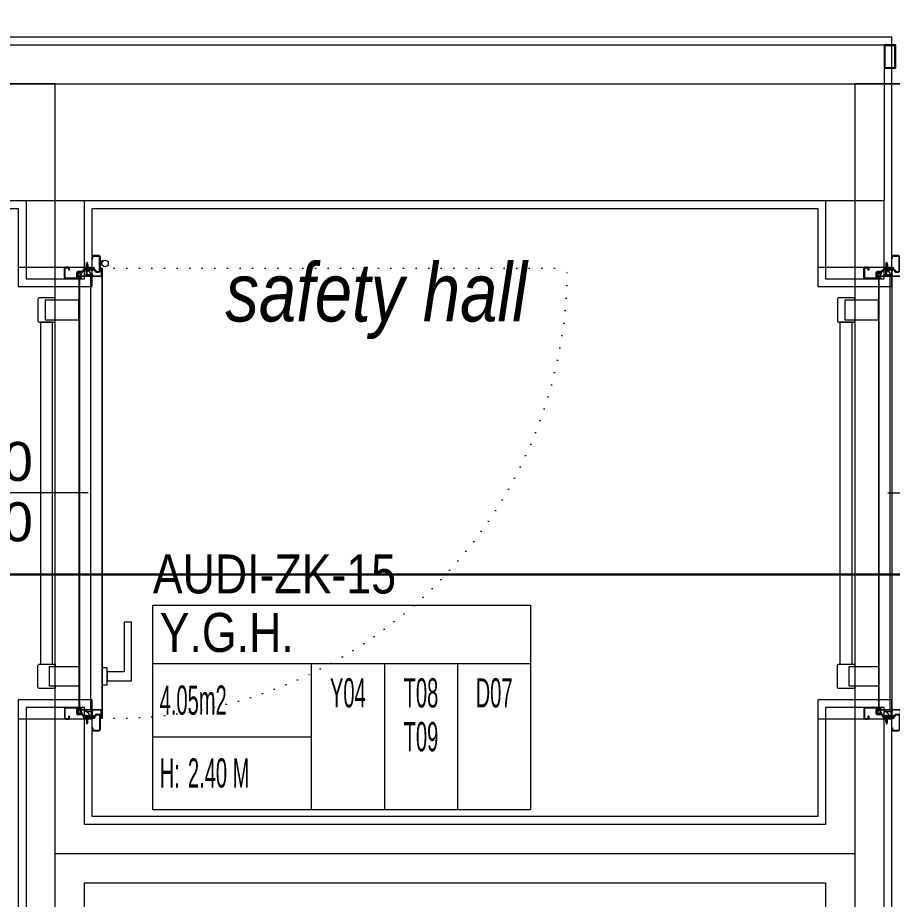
# Model space of a CAD drawing. Extents: x -2050 to 29725, y -1777 to 6820.
# Drawn here: x 1740.4 to 1964.6, y 2605.8 to 2832 of the extents above; entities that cross this region are included whole.
import ezdxf
from ezdxf.enums import TextEntityAlignment as Align

# ---------------------------------------------------------------- set-up
doc = ezdxf.new("R2010")
doc.units = 0
doc.header["$LTSCALE"] = 25
doc.header["$MEASUREMENT"] = 0
doc.linetypes.add('DOT2', pattern=[0.125, 0, -0.125])
doc.layers.get('0').update_dxf_attribs({"color": 9, "lineweight": 9})
for name, color, linetype, lineweight in [('00', 9, 'Continuous', 9), ('01', 9, 'Continuous', 9), ('06D', 9, 'Continuous', 9), ('10', 9, 'Continuous', 9), ('14', 9, 'Continuous', 9), ('20', 9, 'DOT2', 9), ('21', 9, 'Continuous', 9), ('22', 8, 'Continuous', 9), ('33', 9, 'BATTING', 9), ('40', 9, 'Continuous', 9), ('40B', 9, 'Continuous', 9), ('DATA TAVAN', 160, 'Continuous', 30), ('E-DAHİLİ DOME KAMERA', 7, 'Continuous', 30), ('E-DAHİLİ KAMERA', 7, 'Continuous', 30)]:
    doc.layers.add(name, color=color, linetype=linetype, lineweight=lineweight)
doc.styles.add('Arial', font='arial.ttf', dxfattribs={"height": 2.5})
doc.styles.add('MuuM_TEXT-ITALIC', font='ARIALNI.TTF')
doc.styles.add('MuuM_TEXT-STANDART', font='ARIALN.TTF')
doc.linetypes.add('BATTING', pattern='A,0.0001,-0.1,[134,ltypeshp.shx,S=0.1,R=0,X=-0.1,Y=0],-0.2,[134,ltypeshp.shx,S=0.1,R=180,X=0.1,Y=0],-0.1', length=0.4001)

# ---------------------------------------------------------------- blocks, each defined once
blk = doc.blocks.new('0_doorno')
blk.add_lwpolyline([(4.5, 0), (12.5, 0)])
blk.add_ellipse((-0.891, 0), major_axis=(-5.391, 0), ratio=0.666667)
at = {"style": 'Arial'}
blk.add_attdef('YUKSEKLIK', text='', height=2, dxfattribs=at).set_placement((5, 12.3), align=Align.TOP_LEFT)
blk.add_attdef('KAPINO', text='', height=2, dxfattribs=at).set_placement((0, 0), align=Align.MIDDLE)
blk.add_attdef('GENISLIK', text='', height=2, dxfattribs=at).set_placement((5, -3.789), align=Align.BOTTOM_LEFT)
blk = doc.blocks.new('*U10')
at = {"ltscale": 15}
for p, q in [((-24.9, 0.9), (-25.7, 0)), ((-24.9, -0.9), (-25.7, 0)), ((-22.9, 1.5), (-24.9, 0.9)), ((-22.9, 1.5), (-22.9, -1.5)), ((-21.2, -2.7), (-18.1, 2.8)), ((-21, -2.7), (-17.9, 2.7)), ((-19.7, -2.7), (-16.6, 2.8)), ((-19.5, -2.7), (-16.4, 2.7)), ((-18.5, 1.5), (-18.3, 2)), ((-18.2, -2.7), (-15.1, 2.8)), ((-18, -2.7), (-14.9, 2.7)), ((-17, 1.5), (-16.8, 2)), ((-16.7, -2.7), (-13.6, 2.8)), ((-16.5, -2.7), (-13.4, 2.7)), ((-15.5, 1.5), (-15.3, 2)), ((-15.2, -2.7), (-12.1, 2.8)), ((-15, -2.7), (-11.9, 2.7)), ((-14, 1.5), (-13.8, 2)), ((-13.7, -2.7), (-10.6, 2.8)), ((-13.5, -2.7), (-10.4, 2.7)), ((-12.5, 1.5), (-12.3, 2)), ((-12.2, -2.7), (-9.1, 2.8)), ((-12, -2.7), (-8.9, 2.7)), ((-11, 1.5), (-10.8, 2)), ((-10.7, -2.7), (-7.6, 2.8)), ((-10.5, -2.7), (-7.4, 2.7)), ((-9.5, 1.5), (-9.3, 2)), ((-9.2, -2.7), (-6.1, 2.8)), ((-9, -2.7), (-5.9, 2.7)), ((-8, 1.5), (-7.8, 2)), ((-7.7, -2.7), (-4.6, 2.8)), ((-7.5, -2.7), (-4.4, 2.7)), ((-6.5, 1.5), (-6.3, 2)), ((-6.2, -2.7), (-3.1, 2.8)), ((-6, -2.7), (-2.9, 2.7)), ((-5, 1.5), (-4.8, 2)), ((-4.7, -2.7), (-1.6, 2.8)), ((-4.5, -2.7), (-1.4, 2.7)), ((-3.5, 1.5), (-3.3, 2)), ((-2, 1.5), (-1.8, 2)), ((-0.5, 4.2), (-1.5, 1.5)), ((0, 0.5), (-0.6, 0.5)), ((-24.9, -0.9), (-22.9, -1.5)), ((-8.6, -1.5), (-22.9, -1.5)), ((-21.2, -2.7), (-20.9, -1.5)), ((-20.3, -1.5), (-19.1, -1.5)), ((-19.7, -2.7), (-19.4, -1.5)), ((-18.8, -1.5), (-17.6, -1.5)), ((-18.2, -2.7), (-17.9, -1.5)), ((-17.3, -1.5), (-16.1, -1.5)), ((-16.7, -2.7), (-16.4, -1.5)), ((-15.8, -1.5), (-14.6, -1.5)), ((-15.2, -2.7), (-14.9, -1.5)), ((-14.3, -1.5), (-13.1, -1.5)), ((-13.7, -2.7), (-13.4, -1.5)), ((-12.8, -1.5), (-11.6, -1.5)), ((-12.2, -2.7), (-11.9, -1.5)), ((-11.3, -1.5), (-10.1, -1.5)), ((-10.7, -2.7), (-10.4, -1.5)), ((-9.8, -1.5), (-8.6, -1.5)), ((-9.2, -2.7), (-8.9, -1.5)), ((-8.3, -1.5), (-7.1, -1.5)), ((-7.7, -2.7), (-7.4, -1.5)), ((-6.8, -1.5), (-5.6, -1.5)), ((-6.2, -2.7), (-5.9, -1.5)), ((-5.3, -1.5), (-4.1, -1.5)), ((-4.7, -2.7), (-4.4, -1.5)), ((-3.8, -1.5), (-2.1, -1.5)), ((-0.5, -4.2), (-1.5, -1.5)), ((0, -0.5), (-0.6, -0.5))]:
    blk.add_line(p, q, dxfattribs=at)
for p, q in [((-6.9, 1.5), (-22.9, 1.5)), ((-17.4, 1.5), (-18.6, 1.5)), ((-15.9, 1.5), (-17.1, 1.5)), ((-14.4, 1.5), (-15.6, 1.5)), ((-12.9, 1.5), (-14.1, 1.5)), ((-11.4, 1.5), (-12.6, 1.5)), ((-9.9, 1.5), (-11.1, 1.5)), ((-8.4, 1.5), (-9.6, 1.5)), ((-6.9, 1.5), (-8.1, 1.5)), ((-5.4, 1.5), (-6.6, 1.5)), ((-3.9, 1.5), (-5.1, 1.5)), ((-2.4, 1.5), (-3.6, 1.5)), ((-1.5, 1.5), (-2.1, 1.5)), ((0, 0.5), (0, 4.1)), ((-1.5, -1.5), (-2.1, -1.5)), ((0, -0.5), (0, -4.1))]:
    blk.add_line(p, q)
for centre, radius, start, end in [((-26, 3.9), 3.92, 274.361, 322.1025), ((-26, -3.9), 3.92, 37.8975, 85.639), ((-18, 2.8), 0.0971, 330.3204, 150.3204), ((-16.5, 2.8), 0.0971, 330.3204, 150.3204), ((-15, 2.8), 0.0971, 330.3204, 150.3204), ((-13.5, 2.8), 0.0971, 330.3204, 150.3204), ((-12, 2.8), 0.0971, 330.3204, 150.3204), ((-10.5, 2.8), 0.0971, 330.3204, 150.3204), ((-9, 2.8), 0.0971, 330.3204, 150.3204), ((-7.5, 2.8), 0.0971, 330.3204, 150.3204), ((-6, 2.8), 0.0971, 330.3204, 150.3204), ((-4.5, 2.8), 0.0971, 330.3204, 150.3204), ((-3, 2.8), 0.0971, 330.3204, 150.3204), ((-1.5, 2.8), 0.0971, 330.3204, 150.3204), ((-0.6, 0), 0.486, 90, 270), ((-0.3, 4.1), 0.25, 0, 150.0864), ((-21.1, -2.7), 0.0971, 150.3204, 330.3204), ((-19.6, -2.7), 0.0971, 150.3204, 330.3204), ((-18.1, -2.7), 0.0971, 150.3204, 330.3204), ((-16.6, -2.7), 0.0971, 150.3204, 330.3204), ((-15.1, -2.7), 0.0971, 150.3204, 330.3204), ((-13.6, -2.7), 0.0971, 150.3204, 330.3204), ((-12.1, -2.7), 0.0971, 150.3204, 330.3204), ((-10.6, -2.7), 0.0971, 150.3204, 330.3204), ((-9.1, -2.7), 0.0971, 150.3204, 330.3204), ((-7.6, -2.7), 0.0971, 150.3204, 330.3204), ((-6.1, -2.7), 0.0971, 150.3204, 330.3204), ((-4.6, -2.7), 0.0971, 150.3204, 330.3204), ((-0.3, -4.1), 0.25, 209.9136, 0)]:
    blk.add_arc(centre, radius, start, end, dxfattribs=at)
blk = doc.blocks.new('conta')
at = {"ltscale": 10}
for p, q in [((-2649.88, 5344.46), (-2649.78, 5344.3)), ((-2649.87, 5345.53), (-2649.81, 5345.61)), ((-2649.78, 5344.3), (-2649.74, 5344.3)), ((-2649.72, 5345.4), (-2649.28, 5345.4)), ((-2649.25, 5345.41), (-2649.09, 5345.51)), ((-2648.97, 5344.05), (-2648.78, 5343.8)), ((-2648.87, 5344.09), (-2648.7, 5343.86)), ((-2648.83, 5344.87), (-2648.56, 5345.24)), ((-2648.77, 5345.12), (-2648.63, 5345.3)), ((-2648.71, 5343.79), (-2648.71, 5343.79)), ((-2648.56, 5345.31), (-2648.56, 5345.31))]:
    blk.add_line(p, q, dxfattribs=at)
for centre, radius, start, end in [((-2653.03, 5345), 3.19, 350.4674, 8.9372), ((-2649.87, 5344.47), 0.02, 170.4674, 213.7451), ((-2649.83, 5345.5), 0.05, 140.6345, 188.9372), ((-2649.74, 5345.58), 0.0696, 22.2428, 159.258), ((-2650.94, 5345.01), 1.24, 340.3382, 16.7772), ((-2649.74, 5344.58), 0.03, 160.3382, 273.2666), ((-2649.72, 5345.37), 0.03, 90, 196.7772), ((-2649.56, 5341.55), 3.01, 80.4362, 93.2666), ((-2649.28, 5345.45), 0.05, 270, 303.0062), ((-2649.22, 5344.14), 0.231, 353.9571, 81.9004), ((-2649.08, 5345.49), 0.03, 4.7972, 123.0062), ((-2649.06, 5344.54), 0.03, 260.4362, 338.7066), ((-2650.22, 5344.99), 1.27, 338.7066, 23.0418), ((-2648.89, 5344.11), 0.1, 173.9571, 217.2653), ((-2649.01, 5345.57), 0.05, 18.7951, 42.1429), ((-2651.17, 5344.83), 2.33, 7.5897, 18.7951), ((-2658.2, 5345.19), 9.36, 353.6857, 357.8537), ((-2648.79, 5344.15), 0.1, 173.6857, 217.2653), ((-2648.81, 5345.15), 0.05, 187.5897, 322.7347), ((-2648.79, 5344.84), 0.05, 142.7347, 180.2669), ((-2648.74, 5343.83), 0.05, 217.2653, 307.2653), ((-2648.74, 5343.83), 0.05, 307.2653, 37.2653), ((-2648.59, 5345.27), 0.05, 52.7347, 142.7347), ((-2648.59, 5345.27), 0.05, 322.7347, 52.7347)]:
    blk.add_arc(centre, radius, start, end, dxfattribs=at)
for points, knots in [([(-2649.74, 5344.31), (-2649.74, 5344.34), (-2649.7, 5344.52), (-2649.59, 5344.33), (-2649.34, 5344.36), (-2649.23, 5344.37), (-2649.18, 5344.37)], [0, 0, 0, 0, 0.1008757, 0.3841126, 0.5436166, 0.6906785, 0.6906785, 0.6906785, 0.6906785]), ([(-2648.98, 5345.6), (-2649, 5345.63), (-2649.09, 5345.71), (-2649.23, 5345.44), (-2649.32, 5345.74), (-2649.39, 5345.46), (-2649.51, 5345.75), (-2649.59, 5345.5), (-2649.65, 5345.57), (-2649.68, 5345.61)], [0.0086373, 0.0086373, 0.0086373, 0.0086373, 0.1097304, 0.3133405, 0.4430081, 0.5658764, 0.7165186, 0.8527974, 0.9648495, 0.9648495, 0.9648495, 0.9648495])]:
    blk.add_open_spline(points, degree=3, knots=knots, dxfattribs=at)
blk = doc.blocks.new('p-yn_sackasa')
at = {"layer": '10', "linetype": 'Continuous'}
for p, q in [((0, 6.16), (0, 6.9)), ((0.01, 6.9), (0.01, 6.15)), ((0.14, 6.9), (0.14, 6.16)), ((0.15, 6.9), (0.15, 6.16)), ((2.69, 7.16), (0.26, 7.16)), ((2.69, 7.15), (0.26, 7.15)), ((2.69, 7.02), (0.26, 7.02)), ((0.26, 7.01), (2.69, 7.01)), ((2.8, 3.29), (2.8, 6.9)), ((2.81, 3.29), (2.81, 6.9)), ((2.94, 3.29), (2.94, 6.9)), ((2.95, 3.29), (2.95, 6.9)), ((0.26, 6.05), (0.76, 6.05)), ((0.75, 6.04), (0.26, 6.04)), ((0.26, 5.91), (0.75, 5.91)), ((0.76, 5.9), (0.26, 5.9)), ((0.75, 5.91), (0.75, 6.04)), ((0.76, 5.9), (0.76, 6.05)), ((0.67, -0.71), (0.67, 2.27)), ((0.69, -0.71), (0.69, 2.27)), ((0.81, -0.71), (0.81, 2.27)), ((0.83, -0.71), (0.83, 2.27)), ((0.92, 2.33), (0.95, 2.32)), ((0.93, 2.34), (0.95, 2.33)), ((1.01, 2.46), (0.99, 2.47)), ((0.99, 2.46), (1.01, 2.45)), ((1.11, 2.52), (1.11, 3.73)), ((1.12, 2.52), (1.12, 3.73)), ((1.25, 3.73), (1.25, 2.52)), ((1.26, 2.52), (1.26, 3.73)), ((1.37, 3.98), (2.49, 3.98)), ((2.49, 3.97), (1.37, 3.97)), ((1.37, 3.84), (2.49, 3.84)), ((2.49, 3.83), (1.37, 3.83)), ((2.6, 3.69), (2.5, 3.36)), ((2.51, 3.35), (2.61, 3.69)), ((2.73, 3.65), (2.63, 3.32)), ((2.74, 3.64), (2.64, 3.31)), ((-2.19, 0), (-2.19, -0.15)), ((-2.95, -0.25), (-2.95, -1.75)), ((-2.94, -1.75), (-2.94, -0.25)), ((-2.81, -0.25), (-2.81, -1.75)), ((-2.8, -0.25), (-2.8, -1.75)), ((-2.19, 0), (-2.7, 0)), ((-2.2, -0.01), (-2.7, -0.01)), ((-2.2, -0.14), (-2.7, -0.14)), ((-2.19, -0.15), (-2.7, -0.15)), ((1.01, -1.85), (-2.7, -1.85)), ((1.01, -1.86), (-2.7, -1.86)), ((-2.7, -1.99), (1.01, -1.99)), ((1.01, -2), (-2.7, -2)), ((-2.2, -0.14), (-2.2, -0.01)), ((0.92, -0.77), (0.95, -0.76)), ((0.93, -0.78), (0.95, -0.77)), ((0.99, -0.89), (1.01, -0.88)), ((1.01, -0.89), (0.99, -0.91)), ((1.11, -0.96), (1.11, -1.75)), ((1.12, -0.96), (1.12, -1.75)), ((1.25, -0.96), (1.25, -1.75)), ((1.26, -0.96), (1.26, -1.75))]:
    blk.add_line(p, q, dxfattribs=at)
for points in [[(0.15, 2.14), (0.67, 2.14), (0.67, -0.54), (0.15, -0.54)], [(0.15, 2.14), (0.41, 2.14), (0.41, -0.54), (0.15, -0.54)]]:
    blk.add_lwpolyline(points, close=True, dxfattribs=at)
for centre, radius, start, end in [((0.26, 6.9), 0.261, 90, 180), ((0.26, 6.9), 0.249, 90, 180), ((0.26, 6.9), 0.122, 90, 180), ((0.26, 6.9), 0.11, 90, 180), ((2.69, 6.9), 0.261, 0, 90), ((2.69, 6.9), 0.249, 0, 90), ((2.69, 6.9), 0.122, 0, 90), ((2.69, 6.9), 0.11, 0, 90), ((0.26, 6.16), 0.261, 180, 270), ((0.26, 6.16), 0.249, 181.345, 271.3502), ((0.26, 6.16), 0.122, 180, 270), ((0.26, 6.16), 0.11, 180, 270), ((0.89, 2.27), 0.219, 63.2153, 180), ((0.89, 2.27), 0.206, 63.2169, 180), ((0.89, 2.27), 0.0801, 63.215, 180), ((0.89, 2.27), 0.0674, 63.2144, 180), ((1.04, 2.52), 0.206, 243.2197, 0), ((1.04, 2.52), 0.219, 243.2148, 0), ((1.04, 2.52), 0.0801, 243.2203, 0), ((1.04, 2.52), 0.0674, 243.2129, 0), ((1.37, 3.73), 0.253, 90, 180), ((1.37, 3.73), 0.24, 90, 180), ((1.37, 3.73), 0.114, 90, 180), ((1.37, 3.73), 0.101, 90, 180), ((2.49, 3.72), 0.261, 342.8602, 90), ((2.49, 3.72), 0.249, 342.8613, 90), ((2.49, 3.72), 0.122, 342.8607, 90), ((2.49, 3.72), 0.11, 342.8621, 90), ((2.72, 3.29), 0.232, 162.8601, 0), ((2.72, 3.29), 0.219, 162.8613, 0), ((2.72, 3.29), 0.0927, 162.8605, 0), ((2.72, 3.29), 0.0801, 162.8624, 0), ((-2.7, -0.25), 0.253, 90, 180), ((-2.7, -1.75), 0.253, 180, 270), ((-2.7, -0.25), 0.24, 90, 180), ((-2.7, -1.75), 0.24, 180, 270), ((-2.7, -0.25), 0.114, 90, 180), ((-2.7, -1.75), 0.114, 180, 270), ((-2.7, -0.25), 0.101, 90, 180), ((-2.7, -1.75), 0.101, 180, 270), ((0.89, -0.71), 0.219, 180, 296.785), ((0.89, -0.71), 0.206, 180, 296.7851), ((0.89, -0.71), 0.0801, 180, 296.785), ((0.89, -0.71), 0.0674, 180, 180.5245), ((0.89, -0.71), 0.0674, 180, 296.7871), ((1.04, -0.96), 0.219, 0, 116.7854), ((1.04, -0.96), 0.206, 0, 116.7836), ((1.04, -0.96), 0.0801, 0, 116.7811), ((1.04, -0.96), 0.0674, 0, 116.7871), ((1.01, -1.75), 0.114, 270, 0), ((1.01, -1.75), 0.24, 270, 0), ((1.01, -1.75), 0.101, 270, 0), ((1.01, -1.75), 0.253, 270, 0)]:
    blk.add_arc(centre, radius, start, end, dxfattribs=at)
at = {"layer": '10', "xscale": 0.0842696629213483, "yscale": 0.0842696629213483, "zscale": 0.0842696629213483}
blk.add_blockref('*U10', (0.95, 1.35), dxfattribs=at)
at = {"layer": '14', "xscale": -0.7887640449438696, "yscale": 0.7887640449438696, "zscale": 0.7887640449438204, "rotation": 90}
blk.add_blockref('conta', (4217.78, -2086.42), dxfattribs=at)
blk = doc.blocks.new('*U302')
at = {"layer": '06D'}
for points in [[(12.5, 9.56), (11.87, 9.56), (11.87, 13.56, -0.414214), (12.25, 13.93), (17.75, 13.93, -0.414214), (18.12, 13.56), (18.12, 9.56), (17.5, 9.56)], [(111.5, 9.56), (112.12, 9.56), (112.12, 13.56, 0.414214), (111.75, 13.93), (106.25, 13.93, 0.414214), (105.87, 13.56), (105.87, 9.56), (106.5, 9.56)]]:
    blk.add_lwpolyline(points, format="xyb", dxfattribs=at)
for points in [[(105.87, 13.31), (18.12, 13.31), (18.12, 10.18), (105.87, 10.18)], [(111.5, 12.06), (106.5, 12.06), (106.5, 3.44), (111.5, 3.44)], [(12.5, 10.94), (17.5, 10.94), (17.5, 3.44), (12.5, 3.44)]]:
    blk.add_lwpolyline(points, close=True, dxfattribs=at)
for points in [[(12.8, -2.56), (12.8, -3.81), (17.2, -3.81), (17.2, -2.56), (12.8, -2.56)], [(13.87, -3.81), (13.87, -10.06), (28.87, -10.06), (28.87, -8.19), (16.12, -8.19), (16.12, -8.19), (16.12, -3.81), (13.87, -3.81)]]:
    blk.add_lwpolyline(points, dxfattribs=at)
at = {"layer": '10', "ltscale": 10}
for p, q in [((6.3, -2.19), (6.3, 3.34)), ((117.6, 3.44), (6.4, 3.44)), ((6.45, -2.29), (6.45, 3.24)), ((117.5, 3.29), (6.5, 3.29)), ((117.55, -2.29), (117.55, 3.24)), ((117.7, -2.19), (117.7, 3.34)), ((5, 0.68), (6, 1.33)), ((5, 0.68), (6, 1.33)), ((6, 0.28), (5, 0.28)), ((6, 0.28), (5, 0.28)), ((6, 0.08), (5, 0.08)), ((6, 0.08), (5, 0.08)), ((6, 1.76), (6, 1.33)), ((6.3, 1.76), (6, 1.76)), ((6, 1.76), (6, 1.33)), ((6.3, 1.76), (6, 1.76)), ((6, 1.33), (6, -0.17)), ((6, 1.33), (6, -0.17)), ((6.3, 1.33), (6.3, 1.76)), ((6.3, 1.33), (6.3, 1.76)), ((6.3, -0.17), (6.3, 1.33)), ((6.3, -0.17), (6.3, 1.33)), ((117.7, 1.76), (117.7, 0.26)), ((118, 1.76), (117.7, 1.76)), ((117.7, 0.26), (117.7, -0.17)), ((118, 0.26), (118, 1.76)), ((118, 1.51), (119, 1.51)), ((118, 1.31), (119, 1.31)), ((119, 0.91), (118, 0.26)), ((118, -0.17), (118, 0.26)), ((4.4, -2.24), (6.25, -2.24)), ((6, -0.17), (6.3, -0.17)), ((6, -0.17), (6.3, -0.17)), ((117.7, -0.17), (118, -0.17)), ((119.6, -2.24), (117.75, -2.24)), ((120.84, -2), (120.84, -2.43)), ((120.84, -2), (120.84, -2.43)), ((121.05, -2), (121.05, -2.43)), ((121.05, -2), (121.05, -2.43)), ((121.22, -2.16), (121.05, -2.16)), ((121.22, -2.16), (121.05, -2.16)), ((121.22, -2.16), (121.22, -2.29)), ((121.22, -2.16), (121.22, -2.29)), ((4.3, -2.46), (4.3, -2.34)), ((119.6, -2.56), (4.4, -2.56)), ((4.45, -2.41), (4.45, -2.39)), ((4.45, -2.39), (6.35, -2.39)), ((119.54, -2.41), (4.45, -2.41)), ((119.54, -2.39), (117.65, -2.39)), ((119.55, -2.41), (119.55, -2.39)), ((119.7, -2.46), (119.7, -2.34)), ((121.6, -2.73), (121.73, -2.62)), ((121.6, -2.73), (121.73, -2.62))]:
    blk.add_line(p, q, dxfattribs=at)
blk.add_circle((120.95, -3.26), 0.843, dxfattribs=at)
blk.add_circle((120.95, -3.26), 0.843, dxfattribs=at)
for centre, radius, start, end in [((6.44, 3.3), 0.141, 104.9271, 165.0729), ((117.5, 3.24), 0.05, 0, 90), ((117.6, 3.34), 0.1, 0, 90), ((4.4, -2.34), 0.1, 90, 180), ((6.25, -2.19), 0.05, 270, 0), ((117.75, -2.19), 0.05, 180, 270), ((119.6, -2.34), 0.1, 0, 90), ((120.42, -2.26), 0.302, 285.5524, 60.0315), ((120.42, -2.26), 0.302, 285.5524, 60.0315), ((120.42, -2.26), 0.428, 336.352, 37.621), ((120.42, -2.26), 0.428, 336.352, 37.621), ((4.4, -2.46), 0.1, 180, 270), ((4.45, -2.39), 0.005, 90, 180), ((4.45, -2.41), 0.005, 180, 270), ((6.35, -2.29), 0.1, 270, 0), ((117.65, -2.29), 0.1, 180, 270), ((119.54, -2.39), 0.005, 0, 90), ((119.54, -2.41), 0.005, 270, 360), ((119.6, -2.46), 0.1, 270, 0), ((120.95, -3.26), 1.01, 39.4092, 74.2861), ((120.95, -3.26), 1.01, 39.4092, 74.2861)]:
    blk.add_arc(centre, radius, start, end, dxfattribs=at)
at = {"layer": '20'}
blk.add_lwpolyline([(119.7, -2.4), (119.7, -121.8, -0.421209), (4.3, -2.4, 1)], format="xyb", dxfattribs=at)
at = {"layer": '33', "ltscale": 0.25}
blk.add_lwpolyline([(117.55, 0.48), (6.45, 0.48)], dxfattribs=at)
blk.add_blockref('p-yn_sackasa', (4, 0))
at = {"xscale": -1}
blk.add_blockref('p-yn_sackasa', (120, 0), dxfattribs=at)
blk = doc.blocks.new('p-kayar kapı tek kanat')
for points in [[(3, -6), (3, 0), (0, 0), (0, -6)], [(2.8, -5.8), (2.8, -0.2), (0.2, -0.2), (0.2, -5.8)]]:
    blk.add_lwpolyline(points, close=True)
blk = doc.blocks.new('*U301')
at = {"layer": '06D'}
for points in [[(12.5, 9.56), (11.87, 9.56), (11.87, 13.56, -0.414214), (12.25, 13.93), (17.75, 13.93, -0.414214), (18.12, 13.56), (18.12, 9.56), (17.5, 9.56)], [(111.5, 9.56), (112.12, 9.56), (112.12, 13.56, 0.414214), (111.75, 13.93), (106.25, 13.93, 0.414214), (105.87, 13.56), (105.87, 9.56), (106.5, 9.56)]]:
    blk.add_lwpolyline(points, format="xyb", dxfattribs=at)
for points in [[(105.87, 13.31), (18.12, 13.31), (18.12, 10.18), (105.87, 10.18)], [(111.5, 12.06), (106.5, 12.06), (106.5, 3.44), (111.5, 3.44)], [(12.5, 10.94), (17.5, 10.94), (17.5, 3.44), (12.5, 3.44)]]:
    blk.add_lwpolyline(points, close=True, dxfattribs=at)
for points in [[(12.8, -2.56), (12.8, -3.81), (17.2, -3.81), (17.2, -2.56), (12.8, -2.56)], [(13.87, -3.81), (13.87, -10.06), (28.87, -10.06), (28.87, -8.19), (16.12, -8.19), (16.12, -8.19), (16.12, -3.81), (13.87, -3.81)]]:
    blk.add_lwpolyline(points, dxfattribs=at)
at = {"layer": '10', "ltscale": 10}
for p, q in [((6.3, -2.19), (6.3, 3.34)), ((117.6, 3.44), (6.4, 3.44)), ((6.45, -2.29), (6.45, 3.24)), ((117.5, 3.29), (6.5, 3.29)), ((117.55, -2.29), (117.55, 3.24)), ((117.7, -2.19), (117.7, 3.34)), ((5, 0.68), (6, 1.33)), ((5, 0.68), (6, 1.33)), ((6, 0.28), (5, 0.28)), ((6, 0.28), (5, 0.28)), ((6, 0.08), (5, 0.08)), ((6, 0.08), (5, 0.08)), ((6, 1.76), (6, 1.33)), ((6.3, 1.76), (6, 1.76)), ((6, 1.76), (6, 1.33)), ((6.3, 1.76), (6, 1.76)), ((6, 1.33), (6, -0.17)), ((6, 1.33), (6, -0.17)), ((6.3, 1.33), (6.3, 1.76)), ((6.3, 1.33), (6.3, 1.76)), ((6.3, -0.17), (6.3, 1.33)), ((6.3, -0.17), (6.3, 1.33)), ((117.7, 1.76), (117.7, 0.26)), ((118, 1.76), (117.7, 1.76)), ((117.7, 0.26), (117.7, -0.17)), ((118, 0.26), (118, 1.76)), ((118, 1.51), (119, 1.51)), ((118, 1.31), (119, 1.31)), ((119, 0.91), (118, 0.26)), ((118, -0.17), (118, 0.26)), ((4.4, -2.24), (6.25, -2.24)), ((6, -0.17), (6.3, -0.17)), ((6, -0.17), (6.3, -0.17)), ((117.7, -0.17), (118, -0.17)), ((119.6, -2.24), (117.75, -2.24)), ((120.84, -2), (120.84, -2.43)), ((120.84, -2), (120.84, -2.43)), ((121.05, -2), (121.05, -2.43)), ((121.05, -2), (121.05, -2.43)), ((121.22, -2.16), (121.05, -2.16)), ((121.22, -2.16), (121.05, -2.16)), ((121.22, -2.16), (121.22, -2.29)), ((121.22, -2.16), (121.22, -2.29)), ((4.3, -2.46), (4.3, -2.34)), ((119.6, -2.56), (4.4, -2.56)), ((4.45, -2.41), (4.45, -2.39)), ((4.45, -2.39), (6.35, -2.39)), ((119.54, -2.41), (4.45, -2.41)), ((119.54, -2.39), (117.65, -2.39)), ((119.55, -2.41), (119.55, -2.39)), ((119.7, -2.46), (119.7, -2.34)), ((121.6, -2.73), (121.73, -2.62)), ((121.6, -2.73), (121.73, -2.62))]:
    blk.add_line(p, q, dxfattribs=at)
blk.add_circle((120.95, -3.26), 0.843, dxfattribs=at)
blk.add_circle((120.95, -3.26), 0.843, dxfattribs=at)
for centre, radius, start, end in [((6.44, 3.3), 0.141, 104.9271, 165.0729), ((117.5, 3.24), 0.05, 0, 90), ((117.6, 3.34), 0.1, 0, 90), ((4.4, -2.34), 0.1, 90, 180), ((6.25, -2.19), 0.05, 270, 0), ((117.75, -2.19), 0.05, 180, 270), ((119.6, -2.34), 0.1, 0, 90), ((120.42, -2.26), 0.302, 285.5524, 60.0315), ((120.42, -2.26), 0.302, 285.5524, 60.0315), ((120.42, -2.26), 0.428, 336.352, 37.621), ((120.42, -2.26), 0.428, 336.352, 37.621), ((4.4, -2.46), 0.1, 180, 270), ((4.45, -2.39), 0.005, 90, 180), ((4.45, -2.41), 0.005, 180, 270), ((6.35, -2.29), 0.1, 270, 0), ((117.65, -2.29), 0.1, 180, 270), ((119.54, -2.39), 0.005, 0, 90), ((119.54, -2.41), 0.005, 270, 360), ((119.6, -2.46), 0.1, 270, 0), ((120.95, -3.26), 1.01, 39.4092, 74.2861), ((120.95, -3.26), 1.01, 39.4092, 74.2861)]:
    blk.add_arc(centre, radius, start, end, dxfattribs=at)
at = {"layer": '20'}
blk.add_lwpolyline([(119.7, -2.4), (119.7, -121.8, -0.421209), (4.3, -2.4, 1)], format="xyb", dxfattribs=at)
at = {"layer": '33', "ltscale": 0.25}
blk.add_lwpolyline([(117.55, 0.48), (6.45, 0.48)], dxfattribs=at)
blk.add_blockref('p-yn_sackasa', (4, 0))
at = {"xscale": -1}
blk.add_blockref('p-yn_sackasa', (120, 0), dxfattribs=at)
blk = doc.blocks.new('0_roomno2')
blk.add_lwpolyline([(19.375, -10.5), (0, -10.5), (0, 0), (19.375, 0)], close=True)
for points in [[(0, -3), (19.375, -3)], [(8.125, -3), (8.125, -10.5)], [(11.875, -3), (11.875, -10.5)], [(15.625, -3), (15.625, -10.5)], [(0, -6.75), (8.125, -6.75)]]:
    blk.add_lwpolyline(points)
at = {"style": 'MuuM_TEXT-STANDART', "width": 0.6}
blk.add_text('H:', height=1.5, dxfattribs=at).set_placement((0.35, -8.608), align=Align.MIDDLE_LEFT)
at = {"style": 'Arial'}
blk.add_attdef('ODANO', (0, 1.17), '', height=2, dxfattribs=at)
blk.add_attdef('MEKANADI', text='', height=2, dxfattribs=at).set_placement((0.35, -3), align=Align.BOTTOM_LEFT)
at = {"style": 'MuuM_TEXT-STANDART', "width": 0.6}
for tag, p in [('YER01', (10, -4.5)), ('TAVAN01', (13.75, -4.5)), ('DUVAR01', (17.5, -4.5)), ('YER02', (10, -6.75)), ('TAVAN02', (13.75, -6.75)), ('DUVAR02', (17.5, -6.75)), ('YER03', (10, -9)), ('TAVAN03', (13.75, -9)), ('DUVAR03', (17.5, -9))]:
    blk.add_attdef(tag, text='', height=1.5, dxfattribs=at).set_placement(p, align=Align.MIDDLE_CENTER)
for tag, p in [('M2', (0.35, -4.875)), ('TEMIZTAVANYUKSEKLIGI', (1.8, -8.608))]:
    blk.add_attdef(tag, text='', height=1.5, dxfattribs=at).set_placement(p, align=Align.MIDDLE_LEFT)
blk = doc.blocks.new('p-zemin kat')
at = {"layer": '00'}
for points in [[(1742.5, 2785), (1742.5, 2765), (1757.5, 2765), (1757.5, 2785)], [(1947.5, 2785), (1947.5, 2765), (1962.5, 2765), (1962.5, 2785)], [(1757.5, 2625), (1757.5, 2655), (1742.5, 2655), (1742.5, 2515), (1757.5, 2515), (1757.5, 2610), (1947.5, 2610), (1947.5, 2580), (1962.5, 2580), (1962.5, 2655), (1947.5, 2655), (1947.5, 2625), (1757.5, 2625)]]:
    blk.add_lwpolyline(points, close=True, dxfattribs=at)
at = {"layer": '01'}
blk.add_lwpolyline([(1222.5, 2515), (1757.5, 2515), (1757.5, 2430), (1962.5, 2430), (1962.5, 2390), (1717.5, 2390), (1717.5, 2475), (1212.5, 2475), (1212.5, 2390), (1162.5, 2390), (1162.5, 2515), (1162.5, 2825), (1962.5, 2825), (1962.5, 2785), (1212.5, 2785), (1212.5, 2515)], close=True, dxfattribs=at)
at = {"layer": '14'}
blk.add_lwpolyline([(1964.5, 2580), (1964.5, 2657), (1945.5, 2657), (1945.5, 2627), (1759.5, 2627), (1759.5, 2657), (1740.5, 2657), (1740.5, 2517), (1214.5, 2517), (1214.5, 2783), (1740.5, 2783), (1740.5, 2763), (1759.5, 2763), (1759.5, 2783), (1945.5, 2783), (1945.5, 2763), (1964.5, 2763), (1964.5, 2827), (1184.5, 2827), (1184.5, 2870), (1182.5, 2870)], dxfattribs=at)
at = {"layer": '40'}
blk.add_lwpolyline([(1945.5, 2783), (1945.5, 2768), (1964.5, 2768), (1964.5, 2652), (1945.5, 2652), (1945.5, 2627), (1759.5, 2627), (1759.5, 2652), (1740.5, 2652), (1740.5, 2517), (1650.5, 2517), (1650.5, 2635), (1630, 2635), (1630, 2665), (1630, 2665), (1630, 2783), (1740.5, 2783), (1740.5, 2768), (1759.5, 2768), (1759.5, 2783)], close=True, dxfattribs=at)
at = {"layer": '40B'}
for points in [[(2222.5, 2815), (2222.5, 3885), (1162.5, 3885), (1162.5, 2865), (1162.5, 2865), (1162.5, 2815), (2222.5, 2815)], [(1750, 2495), (1750, 2815), (1162.5, 2815), (1162.5, 2495)], [(1750, 2617.5), (1750, 2815), (1955, 2815), (1955, 2617.5)]]:
    blk.add_lwpolyline(points, close=True, dxfattribs=at)
blk.add_lwpolyline([(3287.33, 2825), (2222.5, 2825), (2222.5, 2815), (1955, 2815), (1955, 1945), (1959.5, 1945), (1959.5, 1385), (1162.5, 1385), (1162.5, 730), (1392.5, 730), (1392.5, 325), (1522.5, 325), (1522.5, 725), (1802.6, 725), (1802.6, 730), (1831.78, 791.16), (1935.27, 740.05, -0.306949), (4278.59, 2070.68, 0.001238)], format="xyb", dxfattribs=at)
at = {"layer": '10'}
blk.add_blockref('p-kayar kapı tek kanat', (1962.5, 2825), dxfattribs=at)
for name, p, rotation in [('*U301', (1759.5, 2648), 89.99999625456732), ('*U302', (1964.5, 2648), 90)]:
    blk.add_blockref(name, p, dxfattribs=dict(at, rotation=rotation))
at = {"layer": '21'}
ref = blk.add_blockref('0_roomno2', (1775.02, 2681.27), dxfattribs=dict(at, xscale=5, yscale=5, zscale=5))
ref.add_attrib('ODANO', 'AUDI-ZK-15', dxfattribs={"layer": '0', "height": 10, "style": 'MuuM_TEXT-STANDART'}).set_placement((1775.02, 2681.27), align=Align.BOTTOM_LEFT)
ref.add_attrib('MEKANADI', 'Y.G.H.', dxfattribs={"layer": '0', "height": 10, "style": 'MuuM_TEXT-STANDART'}).set_placement((1776.77, 2666.27), align=Align.BOTTOM_LEFT)
ref.add_attrib('M2', '4.05m2', dxfattribs={"layer": '0', "height": 7.5, "style": 'MuuM_TEXT-STANDART', "width": 0.6}).set_placement((1776.77, 2656.9), align=Align.MIDDLE_LEFT)
ref.add_attrib('TEMIZTAVANYUKSEKLIGI', '2.40 M', dxfattribs={"layer": '0', "height": 7.5, "style": 'MuuM_TEXT-STANDART', "width": 0.6}).set_placement((1784.02, 2638.23), align=Align.MIDDLE_LEFT)
ref.add_attrib('YER01', 'Y04', dxfattribs={"layer": '0', "height": 7.5, "style": 'MuuM_TEXT-STANDART', "width": 0.6}).set_placement((1825.02, 2658.77), align=Align.MIDDLE_CENTER)
ref.add_attrib('TAVAN01', 'T08', dxfattribs={"layer": '0', "height": 7.5, "style": 'MuuM_TEXT-STANDART', "width": 0.6}).set_placement((1843.77, 2658.77), align=Align.MIDDLE_CENTER)
ref.add_attrib('DUVAR01', 'D07', dxfattribs={"layer": '0', "height": 7.5, "style": 'MuuM_TEXT-STANDART', "width": 0.6}).set_placement((1862.52, 2658.77), align=Align.MIDDLE_CENTER)
ref.add_attrib('TAVAN02', 'T09', dxfattribs={"layer": '0', "height": 7.5, "style": 'MuuM_TEXT-STANDART', "width": 0.6}).set_placement((1843.77, 2647.52), align=Align.MIDDLE_CENTER)
at = {"layer": '40', "insert": (1832.31, 2759.29), "char_height": 15, "width": 335.6561, "attachment_point": 5, "style": 'MuuM_TEXT-ITALIC'}
blk.add_mtext('safety hall', dxfattribs=at)
blk = doc.blocks.new('100_DAHİLİ DOME KAMERA')
at = {"layer": 'E-DAHİLİ DOME KAMERA', "color": 4}
for p, q in [((-1.936, 0.715), (-1.936, -0.689)), ((0.82, 0.715), (-1.936, 0.715)), ((0.82, -0.689), (0.82, 0.715)), ((0.82, 0.294), (2.131, 0.668)), ((2.131, 0.668), (2.131, -0.643)), ((0.82, -0.268), (2.131, -0.643)), ((-1.936, -0.689), (0.82, -0.689))]:
    blk.add_line(p, q, dxfattribs=at)
at = {"layer": 'E-DAHİLİ DOME KAMERA', "color": 4, "linetype": 'Continuous'}
blk.add_circle((0, 0), 2.566, dxfattribs=at)
at = {"layer": 'E-DAHİLİ KAMERA', "color": 4}
for q in [(12.981, 6.264), (12.981, -6.264)]:
    blk.add_line((2.131, 0), q, dxfattribs=at)

msp = doc.modelspace()

# ---------------------------------------------------------------- linework, layer by layer
at = {"layer": 'DATA TAVAN'}
msp.add_line((1726.55, 2689.16), (2164.36, 2689.16), dxfattribs=at)

# ---------------------------------------------------------------- block references
at = {"layer": '10'}
msp.add_blockref('p-zemin kat', (0, 0), dxfattribs=at)
at = {"layer": '22'}
ref = msp.add_blockref('0_doorno', (1695.96, 2710.15), dxfattribs=dict(at, xscale=5, yscale=5, zscale=5))
ref.add_attrib('KAPINO', 'K-YN-01', dxfattribs={"layer": '0', "height": 10, "style": 'Arial'}).set_placement((1692.37, 2710.15), align=Align.MIDDLE)
ref.add_attrib('GENISLIK', '110', dxfattribs={"layer": '0', "height": 10, "style": 'Arial'}).set_placement((1720.96, 2710.15), align=Align.BOTTOM_LEFT)
ref.add_attrib('YUKSEKLIK', '220', dxfattribs={"layer": '0', "height": 10, "style": 'Arial'}).set_placement((1720.96, 2707.65), align=Align.TOP_LEFT)
ref = msp.add_blockref('0_doorno', (2025.96, 2710), dxfattribs=dict(at, xscale=-5, yscale=5, zscale=5))
ref.add_attrib('KAPINO', 'K-YN-01', dxfattribs={"layer": '0', "height": 10, "style": 'Arial'}).set_placement((2031.28, 2710), align=Align.MIDDLE)
ref.add_attrib('GENISLIK', '110', dxfattribs={"layer": '0', "height": 10, "style": 'Arial'}).set_placement((1976.8, 2710), align=Align.BOTTOM_LEFT)
ref.add_attrib('YUKSEKLIK', '220', dxfattribs={"layer": '0', "height": 10, "style": 'Arial'}).set_placement((1977.91, 2707.5), align=Align.TOP_LEFT)
at = {"layer": 'E-DAHİLİ DOME KAMERA', "xscale": 10, "yscale": 10, "zscale": 10, "rotation": 308.7147491201574}
msp.add_blockref('100_DAHİLİ DOME KAMERA', (2000.35, 2768.95), dxfattribs=at)

doc.saveas('drawing.dxf')
